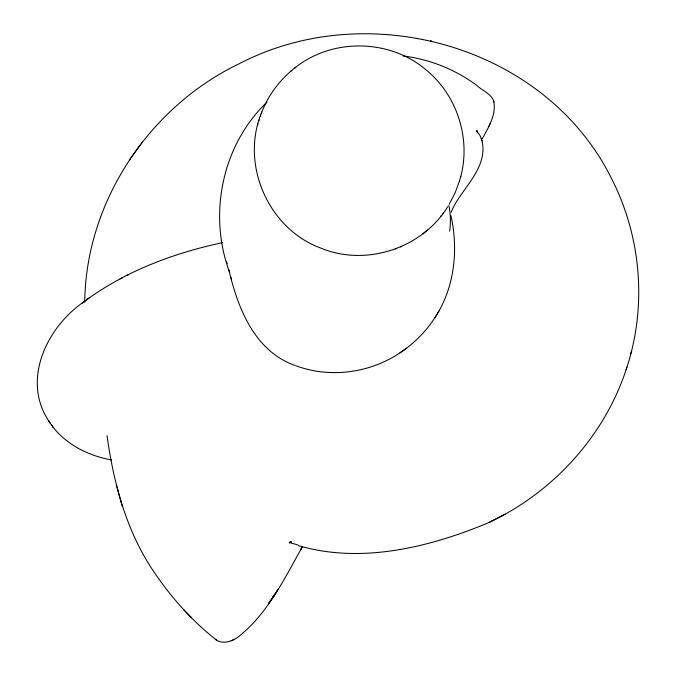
<?xml version="1.0" encoding="UTF-8"?>
<svg xmlns="http://www.w3.org/2000/svg" width="676" height="676" viewBox="0 0 676 676"><rect width="100%" height="100%" fill="white"/><g stroke="black" fill="none" stroke-linecap="round" stroke-linejoin="round"><path stroke-width="1.01" d="M84.745 302.138C85.751 202.437 148.45 108.025 237.563 64.541L238.983 63.848C367.913 -3.549 545.236 45.63 611.214 177.957C641.507 236.575 647.27 307.293 626.069 369.865C603.888 436.848 552.503 492.762 488.773 522.556L487.911 522.971C429.336 547.349 361.39 564.029 298.851 545.735C298.2 544.248 284.782 542.211 291.136 541.991M451.069 215.788L452.32 222.615C457.973 254.945 453.292 290.063 434.829 317.737M260.699 114.979C240.918 165.966 269.014 229.046 320.551 247.965C365.758 267.012 422.238 248.345 447.749 206.679M460.466 177.56C471.104 139.366 457.458 95.907 426.919 70.608C390.593 38.752 332.144 37.628 294.651 68.09M257.573 125.144L257.911 123.928M258.722 120.97L259.018 119.939M449.21 204.296L455.134 192.829L459.638 180.484M459.35 181.506L460.804 176.351M451.171 212.188C460.094 189.246 488.731 169.101 481.929 140.397M626.069 369.865L626.872 367.144M630.716 353.852L631.545 351.038M261.443 113.002C268.271 94.927 280.379 78.94 295.716 67.228M260.209 116.297L261.84 111.929M482.115 139.011C488.351 127.671 496.421 114.903 493.776 101.408M490.252 123.285L488.993 126.15M302.544 546.462C284.41 578.597 267.561 614.163 237.749 637.316C231.631 641.592 222.657 644.558 215.99 639.707M302.4 546.656L301.023 549.275L302.273 546.884M438.876 311.07C429.522 327.775 416.137 342.157 400.167 352.711L399.964 352.855C369.688 373.203 329.778 378.484 295.522 365.623M142.273 142.154L129.598 159.722M440.904 216.219L441.673 215.213M442.949 213.557L443.574 212.746M267.012 102.11C222.201 144.909 208.022 214.013 229.392 271.794M422.914 233.82L427.494 230.102M84.999 301.04C46.458 326.77 20.119 381.813 50.539 423.539M290.874 71.149L291.821 70.388M86.528 299.89C126.733 270.611 174.45 252.892 222.818 242.557M81.999 303.304L89.384 297.727M399.964 352.855L406.513 348.191M290.832 541.89L289.37 542.727L290.705 542.169M488.773 522.556L505.014 514.233M120.049 278.918L122.432 277.709M126.539 275.605L128.668 274.532M231.116 640.772L233.997 639.496M289.125 542.82L291.373 541.89M395.342 248.971L396.702 248.413M400.437 246.909L401.713 246.394M403.023 55.964C429.573 59.158 455.109 69.417 476.631 85.269C482.098 90.753 492.018 93.803 493.995 102.144M111.523 459.925C86.629 455.523 62.2 442.619 48.554 420.717M430.443 40.797L431.727 41.033M294.609 365.319C254.556 350.886 237.749 308.036 228.851 269.868M216.43 640.028C193.099 621.751 172.955 599.426 156.139 575.065C127.189 534.057 113.796 484.76 107.036 435.589M183.686 609.608L191.435 617.703M51.444 424.807L53.421 427.604M477.543 132.8L476.884 131.059L479.968 135.453L482.072 140.861M477.357 131.812L476.842 130.747L477.552 132.217M477.036 131.152L477.476 132.581M481.261 138.301L481.413 138.774M493.48 100.42L493.7 101.155M226.621 261.781L227.161 263.699M230.964 277.287L231.505 279.222M116.399 484.929L122.305 506.518M448.898 205.555A85.691 80.157 -7.7 0 1 449.625 231.209M274.27 595.167L272.352 598.066L278.284 589.142L274.27 595.167M274.718 594.626L268.558 603.634L274.718 594.626"/></g></svg>
